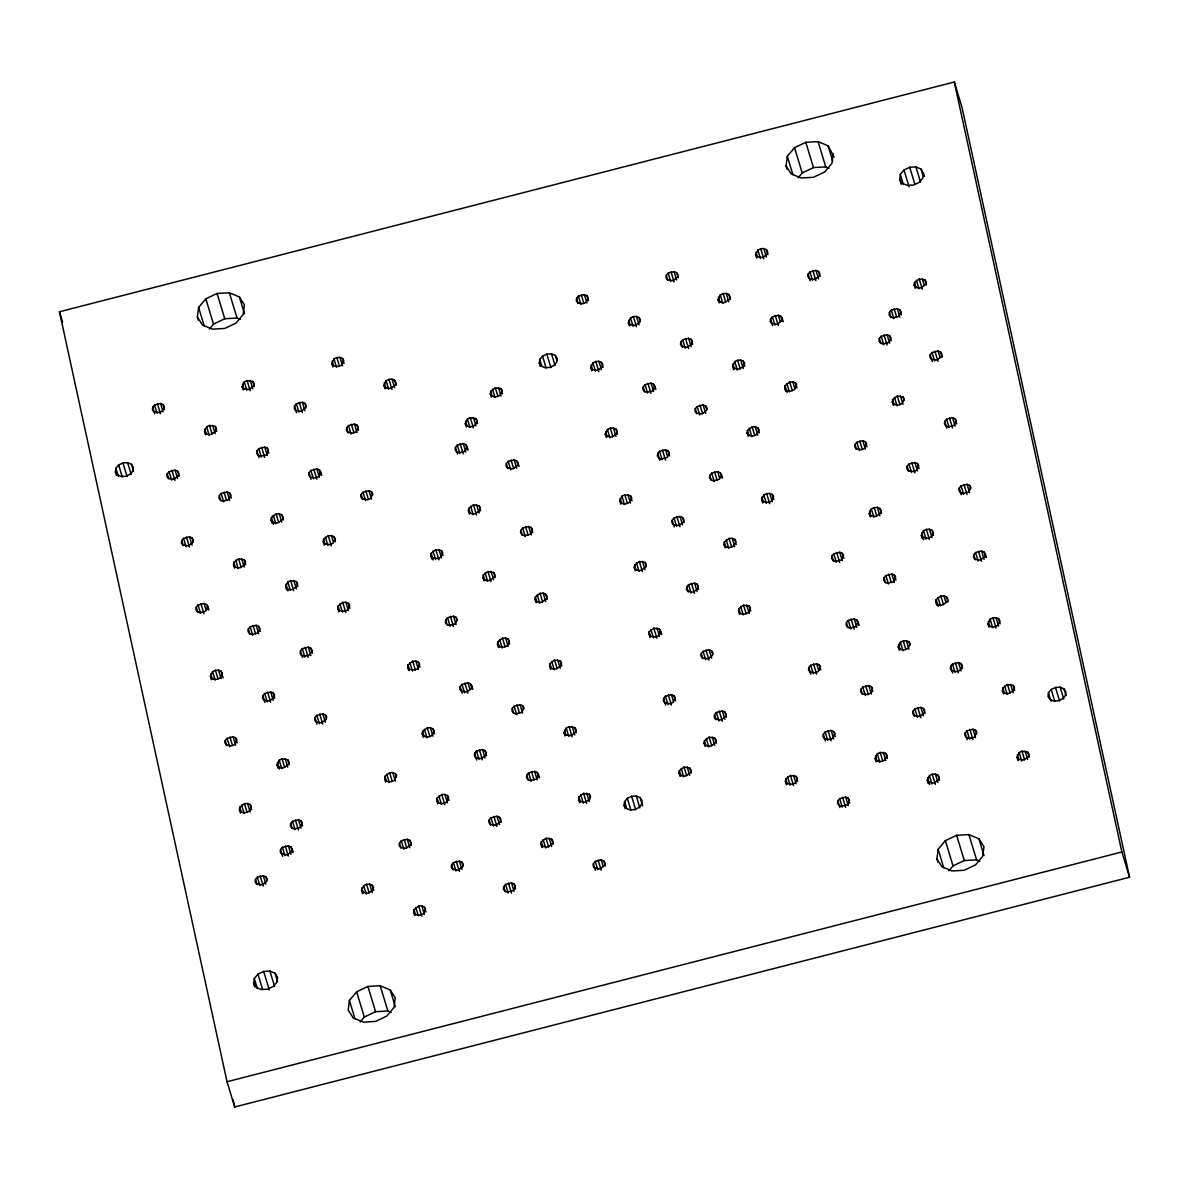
<?xml version="1.0" encoding="UTF-8"?>
<svg xmlns="http://www.w3.org/2000/svg" width="1189" height="1189" viewBox="0 0 1189 1189"><rect width="100%" height="100%" fill="white"/><g stroke="black" fill="none" stroke-linecap="round" stroke-linejoin="round"><path stroke-width="1.5" d="M115.407 471.914L115.898 468.273L118.647 464.988L122.928 462.937L127.609 462.684L131.429 464.275L133.361 467.307L132.886 470.948L130.136 474.233L125.841 476.269L121.159 476.536L117.339 474.931L115.407 471.914L116.433 475.273M152.697 407.188L152.385 409.611L153.663 411.632L159.326 412.524L162.194 411.156L164.35 406.549L163.056 404.528L160.515 403.457L154.54 405.003L152.697 407.188L154.748 413.921M167.218 473.876L166.891 476.299L168.184 478.32L173.847 479.212L178.543 475.659L178.855 473.237L177.577 471.216L175.036 470.145L169.046 471.691L167.218 473.876L168.749 478.929M197.344 317.002L198.593 307.446L205.816 298.825L217.082 293.46L229.373 292.791L239.39 296.982L244.444 304.919L243.195 314.476L235.972 323.096L224.706 328.461L212.415 329.145L202.412 324.954L197.344 317.002L198.37 320.376M181.724 540.534L181.397 542.957L182.69 544.978L188.352 545.87L193.049 542.318L193.361 539.88L192.083 537.874L189.541 536.804L183.552 538.335L181.724 540.534L183.255 545.588M204.493 431.429L206.648 426.821L209.517 425.454L215.179 426.346L216.457 428.367L216.145 430.79L211.449 434.342L208.328 434.505L205.786 433.45L204.493 431.429L205.519 434.802M196.23 607.207L195.917 609.63L197.196 611.651L199.737 612.707L205.727 611.176L207.867 606.553L206.589 604.547L204.047 603.477L198.058 605.008L196.23 607.207L197.76 612.261M219.326 495.679L218.999 498.102L220.292 500.123L222.833 501.178L228.823 499.648L230.963 495.025L229.685 493.019L227.144 491.949L221.154 493.48L219.326 495.679L220.857 500.732M242.095 386.574L244.25 381.966L247.119 380.599L252.781 381.491L254.06 383.512L253.747 385.935L249.051 389.487L243.388 388.595L242.095 386.574L243.121 389.947M210.423 676.318L212.578 671.696L215.447 670.343L218.553 670.165L221.109 671.235L222.388 673.242L220.233 677.864L217.379 679.231L214.258 679.395L211.716 678.339L210.423 676.318L211.449 679.692M233.52 564.775L233.832 562.352L238.528 558.8L244.191 559.692L245.484 561.698L245.157 564.136L240.46 567.688L237.339 567.852L234.798 566.796L233.52 564.775L234.545 568.149M256.928 450.839L256.616 453.262L257.894 455.283L260.45 456.353L266.425 454.807L268.58 450.2L267.287 448.179L264.746 447.109L258.771 448.654L256.928 450.839L258.979 457.572M225.256 740.539L224.929 742.976L226.222 744.983L231.885 745.889L234.738 744.522L236.893 739.9L235.615 737.879L233.059 736.823L227.084 738.354L225.256 740.539L226.787 745.592M248.338 629.026L248.025 631.448L249.318 633.469L251.86 634.525L257.835 632.994L259.99 628.372L258.712 626.365L256.155 625.295L250.18 626.826L248.338 629.026L249.883 634.079M271.122 519.92L271.434 517.497L276.13 513.945L279.252 513.767L281.793 514.837L283.086 516.843L282.774 519.281L278.077 522.833L274.956 522.997L272.4 521.941L271.122 519.92L272.147 523.294M239.435 809.65L239.762 807.212L244.458 803.66L247.58 803.496L250.121 804.552L251.399 806.573L249.259 811.195L246.391 812.548L243.269 812.726L240.728 811.656L239.435 809.65L240.46 813.008M294.53 405.969L294.218 408.392L295.496 410.413L301.159 411.305L305.855 407.753L306.182 405.33L304.889 403.309L302.348 402.239L296.373 403.784L294.53 405.969L296.581 412.702M262.858 695.684L262.531 698.121L263.824 700.143L269.487 701.034L274.183 697.482L274.496 695.045L273.217 693.038L270.676 691.968L264.686 693.499L262.858 695.684L264.894 702.431M285.628 586.593L287.783 581.971L290.651 580.618L296.314 581.51L297.592 583.517L297.28 585.954L292.583 589.506L289.462 589.67L286.921 588.614L285.628 586.593L286.653 589.967M255.486 879.459L255.159 881.881L256.452 883.903L262.115 884.794L266.812 881.242L267.124 878.805L265.846 876.798L263.304 875.728L257.314 877.259L255.486 879.459L257.017 884.512M309.051 472.642L308.724 475.065L310.017 477.086L315.68 477.978L318.533 476.611L320.688 471.988L319.41 469.982L316.868 468.912L310.879 470.443L309.051 472.642L311.087 479.375M277.052 764.809L279.207 760.187L282.061 758.835L287.723 759.726L289.016 761.733L288.689 764.17L283.993 767.722L280.886 767.886L278.33 766.831L277.052 764.809L278.077 768.183M331.82 363.537L333.975 358.929L336.829 357.562L339.95 357.384L342.506 358.454L343.784 360.475L341.629 365.082L338.776 366.45L333.113 365.558L331.82 363.537L332.846 366.911M253.658 983.377L254.297 978.517L257.968 974.148L263.69 971.413L269.918 971.071L275.016 973.197L277.587 977.239L276.948 982.084L273.277 986.469L267.555 989.189L261.312 989.545L256.23 987.405L253.658 983.377L254.684 986.751M300.46 650.859L300.148 653.281L301.426 655.302L303.968 656.358L309.957 654.827L312.113 650.205L310.819 648.198L308.278 647.128L302.303 648.659L300.46 650.859L302.511 657.591M280.545 849.555L280.232 851.978L281.525 853.999L287.188 854.891L291.885 851.339L292.197 848.901L290.919 846.895L288.362 845.825L282.387 847.356L280.545 849.555L282.596 856.288M323.245 541.738L323.557 539.316L328.253 535.763L331.374 535.585L333.916 536.655L335.194 538.662L333.054 543.284L330.185 544.651L324.523 543.759L323.245 541.738L324.255 545.112M290.666 823.487L290.354 825.909L291.632 827.93L294.173 829.001L300.163 827.455L302.318 822.847L301.025 820.826L298.484 819.756L292.509 821.302L290.666 823.487L292.197 828.54M346.653 427.802L346.341 430.225L347.619 432.246L353.282 433.138L356.15 431.77L358.305 427.163L357.012 425.142L354.471 424.072L348.496 425.617L346.653 427.802L348.184 432.855M314.966 717.502L314.654 719.939L315.932 721.961L321.595 722.853L326.291 719.3L326.618 716.863L325.325 714.857L322.784 713.786L316.809 715.317L314.966 717.502L317.017 724.25M337.75 608.411L338.062 605.989L342.759 602.437L345.88 602.258L348.422 603.328L349.715 605.335L347.56 609.957L344.691 611.324L339.028 610.433L337.75 608.411L338.776 611.785M361.159 494.461L360.847 496.883L362.125 498.904L367.787 499.796L370.656 498.429L372.811 493.807L371.518 491.8L368.976 490.73L363.002 492.261L361.159 494.461L362.69 499.514M383.943 385.355L386.083 380.748L388.952 379.38L392.073 379.202L394.614 380.272L395.907 382.293L395.58 384.716L390.884 388.268L387.763 388.446L385.221 387.376L383.943 385.355L384.954 388.729M361.545 890.279L363.7 885.671L366.569 884.304L369.675 884.126L372.231 885.196L373.509 887.217L373.197 889.64L368.501 893.192L362.838 892.3L361.545 890.279L362.571 893.652M349.417 1000.425L348.169 1009.981L353.222 1017.918L363.24 1022.109L375.516 1021.425L386.782 1016.06L394.005 1007.44L395.253 997.883L390.2 989.947L380.183 985.755L367.906 986.439L356.641 991.804L349.417 1000.425L355.035 1018.943M384.642 778.736L384.954 776.313L389.65 772.761L392.771 772.582L395.313 773.653L396.606 775.674L394.451 780.281L391.582 781.649L388.461 781.827L385.92 780.757L384.642 778.736L385.667 782.109M407.738 667.237L408.05 664.8L412.746 661.247L415.868 661.084L418.409 662.139L419.702 664.161L417.547 668.783L414.693 670.135L409.016 669.244L407.738 667.237L408.763 670.596M430.834 555.694L431.146 553.257L435.843 549.704L441.505 550.596L442.798 552.617L440.643 557.24L437.775 558.592L432.112 557.7L430.834 555.694L431.845 559.053M399.474 842.986L399.147 845.409L400.44 847.43L406.103 848.322L410.799 844.77L411.112 842.347L409.833 840.326L407.277 839.256L401.302 840.801L399.474 842.986L401.005 848.039M455.446 447.302L455.134 449.724L456.413 451.746L458.969 452.801L464.944 451.27L467.099 446.648L465.806 444.641L463.264 443.571L457.289 445.102L455.446 447.302L457.497 454.035M422.244 733.881L422.556 731.458L427.252 727.906L430.373 727.727L432.915 728.798L434.208 730.819L432.053 735.426L429.199 736.794L426.078 736.972L423.522 735.902L422.244 733.881L423.269 737.254M465.256 423.656L467.411 419.048L470.264 417.681L475.927 418.573L477.22 420.594L475.065 425.201L472.196 426.569L469.075 426.747L466.534 425.677L465.256 423.656L466.281 427.029M445.652 619.93L445.34 622.367L446.618 624.374L449.174 625.444L455.149 623.913L457.304 619.291L456.011 617.269L453.47 616.214L447.495 617.745L445.652 619.93L447.198 624.983M413.653 912.082L413.98 909.659L418.677 906.107L421.798 905.929L424.339 906.999L425.617 909.02L423.462 913.628L420.609 914.995L417.488 915.158L414.946 914.103L413.653 912.082L414.679 915.456M468.436 510.839L468.748 508.402L473.445 504.849L479.108 505.741L480.401 507.762L480.074 510.185L475.377 513.737L472.256 513.916L469.714 512.845L468.436 510.839L469.462 514.198M436.749 800.554L437.076 798.131L441.773 794.579L444.894 794.401L447.436 795.471L448.714 797.492L446.559 802.099L443.705 803.467L440.584 803.645L438.042 802.575L436.749 800.554L437.775 803.927M490.329 393.767L490.641 391.33L495.337 387.777L501 388.669L502.278 390.691L500.138 395.313L497.27 396.665L494.148 396.844L491.607 395.774L490.329 393.767L491.339 397.126M460.173 686.603L459.846 689.026L461.139 691.047L466.801 691.939L471.498 688.386L471.81 685.964L470.532 683.943L467.99 682.872L462.001 684.418L460.173 686.603L462.209 693.336M482.942 577.512L483.269 575.075L487.951 571.523L493.628 572.414L494.906 574.436L494.594 576.858L489.898 580.41L486.777 580.589L484.235 579.519L482.942 577.512L483.968 580.871M451.582 864.819L451.27 867.242L452.548 869.263L458.211 870.155L462.907 866.603L463.234 864.18L461.941 862.159L459.4 861.089L453.425 862.634L451.582 864.819L453.128 869.872M506.351 463.547L506.038 465.984L507.317 467.99L512.994 468.882L517.691 465.33L518.003 462.907L516.71 460.886L514.168 459.831L508.193 461.362L506.351 463.547L507.896 468.6M474.679 753.276L474.366 755.699L475.645 757.72L481.307 758.612L486.004 755.06L486.316 752.637L485.038 750.616L482.496 749.546L476.507 751.091L474.679 753.276L476.73 760.009M497.463 644.2L497.775 641.763L502.471 638.211L505.593 638.047L508.134 639.102L509.427 641.124L507.272 645.746L504.404 647.098L501.282 647.277L498.741 646.207L497.463 644.2L498.488 647.559M539.286 363.076L539.761 359.435L542.526 356.15L546.806 354.114L551.488 353.846L555.308 355.452L557.24 358.469L556.764 362.11L554 365.395L549.719 367.446L545.038 367.698L541.218 366.108L539.286 363.076L540.311 366.45M520.871 530.22L520.544 532.657L521.837 534.664L524.379 535.734L530.353 534.203L532.509 529.581L531.23 527.559L528.689 526.504L522.699 528.035L520.871 530.22L522.402 535.273M489.184 819.949L488.872 822.372L490.15 824.393L495.813 825.285L500.51 821.733L500.837 819.31L499.543 817.289L497.002 816.219L491.027 817.764L489.184 819.949L490.73 825.003M512.281 708.421L511.969 710.844L513.247 712.865L515.788 713.935L521.778 712.389L523.933 707.782L522.64 705.761L520.098 704.691L514.124 706.236L512.281 708.421L513.811 713.474M535.065 599.33L535.377 596.893L540.074 593.341L543.195 593.177L545.736 594.232L547.029 596.254L546.702 598.676L542.006 602.229L538.885 602.407L536.343 601.337L535.065 599.33L536.09 602.689M576.576 298.35L576.264 300.787L577.542 302.794L583.204 303.685L586.073 302.333L588.213 297.711L586.935 295.689L584.394 294.634L578.404 296.165L576.576 298.35L578.107 303.403M503.705 886.622L503.378 889.045L504.671 891.066L507.213 892.136L513.187 890.591L515.342 885.983L514.064 883.962L511.508 882.892L505.533 884.438L503.705 886.622L505.236 891.676M526.786 775.094L526.474 777.517L527.767 779.538L530.309 780.608L536.284 779.063L538.439 774.455L537.146 772.434L534.604 771.364L528.629 772.909L526.786 775.094L528.332 780.147M549.571 665.989L549.883 663.566L554.579 660.014L560.242 660.906L561.535 662.927L561.208 665.35L556.511 668.902L553.405 669.08L550.849 668.01L549.571 665.989L550.596 669.362M590.77 367.475L592.925 362.853L595.793 361.486L598.899 361.322L601.456 362.377L602.734 364.399L602.422 366.821L597.725 370.373L592.063 369.482L590.77 367.475L591.795 370.834M540.995 844.205L541.307 841.782L546.004 838.23L551.666 839.122L552.959 841.143L552.632 843.566L547.936 847.118L542.273 846.226L540.995 844.205L542.006 847.579M564.076 732.662L566.232 728.054L569.1 726.687L574.763 727.579L576.041 729.6L575.729 732.023L571.032 735.575L565.37 734.683L564.076 732.662L565.102 736.036M605.275 434.119L607.43 429.511L610.299 428.144L613.405 427.966L615.961 429.036L617.24 431.057L616.928 433.48L612.231 437.032L606.568 436.14L605.275 434.119L606.301 437.493M628.372 322.605L630.527 317.983L633.38 316.616L636.501 316.452L639.058 317.508L640.336 319.529L640.024 321.951L635.327 325.504L629.665 324.612L628.372 322.605L629.397 325.964M578.597 799.335L578.909 796.912L583.606 793.36L589.268 794.252L590.547 796.273L590.234 798.696L585.538 802.248L579.875 801.356L578.597 799.335L579.608 802.709M619.781 500.792L621.936 496.185L624.805 494.817L630.467 495.709L631.745 497.73L629.605 502.338L626.737 503.705L623.616 503.883L621.074 502.813L619.781 500.792L620.807 504.166M643.204 386.841L642.877 389.264L644.17 391.285L646.712 392.355L652.687 390.809L654.842 386.202L653.564 384.181L651.022 383.111L645.033 384.656L643.204 386.841L644.735 391.894M666.301 275.313L665.974 277.75L667.267 279.757L672.929 280.649L677.626 277.096L677.938 274.674L676.66 272.653L674.118 271.597L668.129 273.128L666.301 275.313L667.832 280.366M593.415 863.586L593.103 866.008L594.381 868.029L600.044 868.921L604.74 865.369L605.067 862.946L603.774 860.925L601.233 859.855L595.258 861.401L593.415 863.586L595.466 870.318M634.302 567.48L634.614 565.057L639.31 561.505L644.973 562.397L646.266 564.418L645.954 566.841L641.257 570.393L638.136 570.571L635.595 569.501L634.302 567.48L635.327 570.854M657.71 453.514L657.398 455.937L658.676 457.958L661.218 459.028L667.207 457.483L669.362 452.875L668.069 450.854L665.528 449.784L659.553 451.33L657.71 453.514L659.761 460.247M680.807 342.001L680.494 344.438L681.773 346.445L687.435 347.337L692.132 343.784L692.459 341.362L691.166 339.341L688.624 338.285L682.649 339.816L680.807 342.001L682.352 347.054M624.091 805.265L624.567 801.624L627.316 798.339L631.612 796.288L636.293 796.036L640.113 797.641L642.03 800.658L641.555 804.299L638.805 807.584L634.51 809.635L629.828 809.887L626.023 808.297L624.091 805.265L625.117 808.639M649.833 637.512L649.12 631.716L653.816 628.164L659.494 629.055L661.797 634.436M672.216 520.188L671.904 522.61L673.182 524.631L678.86 525.523L683.556 521.971L683.868 519.548L682.575 517.527L680.034 516.457L674.059 518.003L672.216 520.188L674.267 526.92M660.772 631.077L658.617 635.684L655.763 637.051L650.101 636.16L648.808 634.138M695.312 408.659L695 411.082L696.278 413.103L701.941 413.995L706.638 410.443L706.965 408.02L705.672 405.999L703.13 404.929L697.155 406.475L695.312 408.659L696.858 413.713M663.64 698.389L663.313 700.811L664.606 702.833L670.269 703.725L673.123 702.357L675.278 697.735L674 695.728L671.458 694.658L665.468 696.189L663.64 698.389L665.677 705.122M718.097 299.569L720.252 294.946L723.105 293.579L726.226 293.415L728.768 294.471L730.061 296.492L729.734 298.915L725.037 302.467L721.916 302.645L719.375 301.575L718.097 299.569L719.122 302.927M686.737 586.861L686.41 589.283L687.703 591.305L693.365 592.196L698.062 588.644L698.374 586.222L697.096 584.2L694.554 583.13L688.565 584.676L686.737 586.861L688.268 591.914M709.833 475.332L709.506 477.755L710.799 479.776L713.341 480.846L719.315 479.301L721.47 474.693L720.192 472.672L717.651 471.602L711.661 473.148L709.833 475.332L711.364 480.386M679.038 773.043L679.365 770.621L684.061 767.068L689.724 767.96L691.002 769.982L690.69 772.404L685.994 775.956L682.872 776.135L680.331 775.065L679.038 773.043L680.063 776.417M732.602 366.227L734.757 361.619L737.611 360.252L740.732 360.089L743.288 361.144L744.567 363.165L744.255 365.588L739.558 369.14L733.895 368.248L732.602 366.227L733.628 369.601M701.242 653.549L700.93 655.971L702.209 657.993L707.871 658.884L712.568 655.332L712.895 652.91L711.602 650.888L709.06 649.818L703.085 651.364L701.242 653.549L702.788 658.602M755.699 254.714L757.854 250.091L760.707 248.724L763.828 248.56L766.37 249.616L767.663 251.637L767.351 254.06L762.654 257.612L756.977 256.72L755.699 254.714L756.724 258.072M724.027 544.443L724.339 542.021L729.035 538.468L732.156 538.29L734.698 539.36L735.991 541.381L733.836 545.989L730.967 547.356L727.846 547.534L725.305 546.464L724.027 544.443L725.052 547.817M704.111 743.14L704.423 740.717L709.12 737.165L714.782 738.057L716.075 740.078L715.763 742.501L711.067 746.053L707.945 746.231L705.389 745.161L704.111 743.14L705.136 746.514M747.108 432.9L747.435 430.477L752.132 426.925L755.253 426.747L757.794 427.817L759.072 429.838L756.917 434.446L754.064 435.813L750.943 435.991L748.401 434.921L747.108 432.9L748.134 436.274M787.088 169.224L786.063 165.851L787.311 156.294L794.534 147.674L805.8 142.308L818.091 141.625L828.109 145.816L834.188 157.126M714.544 714.648L714.232 717.086L715.51 719.107L721.173 719.999L725.87 716.447L726.197 714.009L724.904 711.988L722.362 710.933L716.387 712.464L714.544 714.648L716.075 719.702M770.531 318.964L770.219 321.402L771.498 323.408L777.16 324.3L781.857 320.748L782.169 318.325L780.891 316.304L778.349 315.248L772.36 316.779L770.531 318.964L772.582 325.712M738.532 611.101L738.845 608.679L743.541 605.127L749.204 606.018L750.497 608.04L748.342 612.647L745.473 614.014L742.352 614.193L739.811 613.123L738.532 611.101L739.558 614.475M761.629 499.573L763.784 494.966L766.637 493.598L769.759 493.42L772.3 494.49L773.593 496.512L771.438 501.119L768.57 502.486L762.907 501.595L761.629 499.573L762.654 502.947M784.725 388.045L785.037 385.622L789.734 382.07L792.855 381.892L795.396 382.962L796.689 384.983L794.534 389.591L791.666 390.958L788.545 391.136L786.003 390.066L784.725 388.045L785.736 391.419M808.134 274.094L807.821 276.532L809.1 278.538L814.762 279.43L819.459 275.878L819.771 273.455L818.493 271.434L815.951 270.379L809.962 271.909L808.134 274.094L810.185 280.827M833.162 153.753L831.914 163.324L824.69 171.944L813.425 177.31L801.133 177.978L791.131 173.787L786.063 165.851M785.424 781.455L785.736 779.018L790.432 775.466L796.11 776.358L797.388 778.379L795.233 783.001L792.379 784.354L786.717 783.462L785.424 781.455L786.449 784.814M808.832 667.475L808.52 669.912L809.798 671.919L815.461 672.811L818.329 671.458L820.484 666.836L819.191 664.814L816.65 663.759L810.675 665.29L808.832 667.475L810.883 674.222M831.928 555.976L831.616 558.399L832.894 560.42L835.436 561.476L841.426 559.945L843.581 555.322L842.288 553.316L839.746 552.246L833.771 553.777L831.928 555.976L833.474 561.03M855.025 444.433L854.713 446.856L855.991 448.877L861.653 449.769L864.522 448.402L866.662 443.779L865.384 441.773L862.842 440.703L856.853 442.234L855.025 444.433L856.556 449.487M823.338 734.148L823.026 736.586L824.304 738.592L829.981 739.484L832.835 738.131L834.99 733.509L833.697 731.488L831.156 730.432L825.181 731.963L823.338 734.148L825.389 740.881M901.203 184.28L899.672 179.242L900.311 174.382L903.982 169.997L909.704 167.277L915.946 166.936L921.029 169.061L924.626 176.462M879.325 338.464L879.013 340.886L880.291 342.908L882.847 343.978L888.822 342.432L890.977 337.825L889.684 335.803L887.143 334.733L881.168 336.279L879.325 338.464L880.871 343.517M846.434 622.62L846.122 625.057L847.4 627.064L849.957 628.134L855.931 626.603L858.086 621.981L856.793 619.959L854.252 618.904L848.277 620.435L846.434 622.62L847.98 627.673M889.446 312.395L889.134 314.832L890.412 316.854L892.954 317.909L898.943 316.378L901.099 311.756L899.805 309.749L897.264 308.679L891.274 310.21L889.446 312.395L890.977 317.448M869.218 513.529L871.374 508.907L874.227 507.54L877.348 507.376L879.89 508.446L881.183 510.453L880.856 512.89L876.159 516.442L870.497 515.55L869.218 513.529L870.244 516.888M837.859 800.821L837.532 803.259L838.825 805.265L841.366 806.335L847.341 804.804L849.496 800.182L848.218 798.161L845.676 797.106L839.687 798.636L837.859 800.821L839.895 807.554M892.315 402.001L892.627 399.578L897.323 396.026L902.986 396.918L904.279 398.924L902.124 403.547L899.256 404.914L896.134 405.077L893.593 404.022L892.315 402.001L893.34 405.375M923.6 173.089L922.961 177.949L919.29 182.333L913.568 185.053L907.326 185.395L902.243 183.269L899.672 179.242M860.955 689.293L860.628 691.73L861.921 693.737L867.584 694.629L870.437 693.276L872.592 688.654L871.314 686.633L868.773 685.577L862.783 687.108L860.955 689.293L862.486 694.346M914.192 284.929L914.519 282.506L919.216 278.954L924.879 279.846L926.157 281.852L925.845 284.29L921.148 287.842L918.027 288.006L915.485 286.95L914.192 284.929L915.218 288.303M884.051 577.765L883.724 580.202L885.017 582.209L887.559 583.279L893.534 581.748L895.689 577.126L894.41 575.104L891.854 574.049L885.879 575.58L884.051 577.765L885.582 582.818M907.133 466.251L906.821 468.674L908.114 470.695L913.776 471.587L916.63 470.22L918.785 465.598L917.492 463.591L914.95 462.521L908.976 464.052L907.133 466.251L908.678 471.29M875.149 758.419L877.304 753.796L880.157 752.429L885.82 753.321L887.113 755.342L884.958 759.964L882.089 761.317L878.968 761.495L876.427 760.425L875.149 758.419L876.174 761.777M930.229 354.723L929.917 357.146L931.195 359.167L936.858 360.059L941.554 356.507L941.881 354.069L940.588 352.063L938.047 350.993L932.072 352.524L930.229 354.723L932.28 361.456M898.23 646.875L900.385 642.253L903.254 640.886L906.375 640.722L908.916 641.778L910.194 643.799L908.039 648.421L905.186 649.774L902.065 649.952L899.523 648.882L898.23 646.875L899.256 650.234M921.341 535.362L923.481 530.74L926.35 529.387L929.471 529.209L932.013 530.279L933.291 532.286L931.15 536.908L928.282 538.275L922.619 537.383L921.341 535.362L922.352 538.736M944.75 421.396L944.423 423.819L945.716 425.84L948.257 426.896L954.232 425.365L956.387 420.743L955.109 418.736L952.567 417.666L946.578 419.197L944.75 421.396L946.786 428.129M913.063 711.111L912.751 713.549L914.029 715.555L919.692 716.447L924.388 712.895L924.715 710.472L923.422 708.451L920.881 707.396L914.906 708.926L913.063 711.111L914.594 716.164M935.847 602.02L936.159 599.583L940.856 596.031L943.977 595.867L946.518 596.923L947.811 598.944L947.484 601.366L942.788 604.933L939.667 605.097L937.125 604.027L935.847 602.02L936.873 605.379M959.255 488.07L958.943 490.492L960.222 492.514L962.763 493.569L968.753 492.038L970.893 487.416L969.615 485.409L967.073 484.339L961.084 485.87L959.255 488.07L961.307 494.802M927.257 780.222L929.412 775.6L932.265 774.232L935.386 774.069L937.928 775.124L939.221 777.145L938.909 779.568L934.212 783.12L928.55 782.228L927.257 780.222L928.282 783.581M950.665 666.256L950.353 668.694L951.631 670.7L957.294 671.592L960.162 670.239L962.317 665.617L961.024 663.596L958.483 662.541L952.508 664.071L950.665 666.256L952.716 673.004M973.761 554.728L973.449 557.165L974.727 559.187L980.39 560.078L985.087 556.526L985.413 554.089L984.12 552.068L981.579 551.012L975.604 552.543L973.761 554.728L975.307 559.781M936.887 858.815L938.136 849.258L945.359 840.638L956.625 835.273L968.901 834.604L978.919 838.795L983.972 846.731L982.723 856.288L975.5 864.908L964.234 870.274L951.958 870.957L941.941 866.766L936.887 858.815L937.898 862.188M965.186 732.944L964.874 735.382L966.152 737.388L971.814 738.295L974.683 736.927L976.823 732.305L975.545 730.284L973.003 729.229L967.014 730.759L965.186 732.944L967.237 739.692M987.955 623.839L990.11 619.216L992.978 617.849L996.085 617.686L998.641 618.741L999.919 620.762L997.764 625.384L994.911 626.737L991.789 626.915L989.248 625.845L987.955 623.839L988.98 627.197M1002.461 690.512L1002.788 688.074L1007.484 684.522L1013.147 685.414L1014.425 687.435L1014.113 689.858L1009.416 693.41L1006.295 693.588L1003.754 692.518L1002.461 690.512L1003.486 693.871M1016.981 757.185L1019.136 752.563L1021.99 751.195L1027.653 752.087L1028.946 754.108L1028.619 756.531L1023.922 760.083L1018.26 759.191L1016.981 757.185L1018.007 760.544M1048.445 692.786L1047.97 696.427L1049.887 699.459L1053.707 701.049L1058.388 700.797L1062.684 698.746L1065.433 695.476L1065.909 691.82L1063.977 688.803L1060.172 687.197L1055.49 687.465L1051.195 689.501L1048.445 692.786L1051.002 701.213M209.368 329.011L213.5 324.092L224.766 318.726L237.042 318.043L240.386 319.44M798.087 177.86L802.218 172.94L813.484 167.575L825.761 166.891L829.105 168.288M360.178 1021.99L364.31 1017.056L375.575 1011.69L387.867 1011.022L391.196 1012.419M948.896 870.824L953.028 865.904L964.294 860.539L976.585 859.855L979.914 861.252M59.45 311.771L954.306 82.011L961.975 107.263L1129.55 877.229L234.694 1106.989L227.025 1081.737L59.45 311.771L62.527 321.862M227.025 1081.737L1121.881 851.978L1129.55 877.229M921.029 169.061L923.08 175.794M915.946 166.936L920.554 182.08M909.704 167.277L914.817 184.117M1063.977 688.803L1066.028 695.535M903.982 169.997L909.095 186.836M1060.172 687.197L1063.754 698.998M900.311 174.382L903.387 184.488M1055.49 687.465L1059.577 700.93M1051.195 689.501L1054.777 701.302M924.879 279.846L926.409 284.884M922.337 278.776L924.373 285.509M919.216 278.954L922.278 289.046M940.588 352.063L942.134 357.116M938.047 350.993L940.098 357.726M916.347 280.307L918.904 288.734M914.519 282.506L916.05 287.545M934.926 351.171L938.002 361.278M955.109 418.736L956.64 423.789M952.567 417.666L955.124 426.093M932.072 352.524L934.628 360.951M949.446 417.844L952.508 427.936M969.615 485.409L970.64 488.768M967.073 484.339L969.63 492.751M946.578 419.197L949.134 427.624M985.413 554.089L986.439 557.463M963.952 484.518L967.014 494.609M984.12 552.068L985.666 557.121M981.579 551.012L984.135 559.424M961.084 485.87L963.655 494.297M978.458 551.176L981.534 561.282M998.641 618.741L1000.172 623.794M996.085 617.686L998.656 626.098M975.604 552.543L978.161 560.97M899.805 309.749L901.336 314.788M992.978 617.849L996.04 627.955M1013.147 685.414L1014.678 690.467M897.264 308.679L899.82 317.091M1010.605 684.359L1013.162 692.771M990.11 619.216L992.666 627.643M894.143 308.843L896.699 317.27M988.282 621.401L989.813 626.454M1007.484 684.522L1010.041 692.949M1027.653 752.087L1029.184 757.14M891.274 310.21L893.846 318.637M1025.111 751.032L1027.668 759.444M1004.616 685.89L1007.172 694.317M1002.788 688.074L1004.319 693.128M1021.99 751.195L1024.546 759.622M1019.136 752.563L1021.693 760.99M1017.294 754.747L1018.824 759.801M889.684 335.803L891.23 340.857M887.143 334.733L889.699 343.16M828.109 145.816L832.701 160.976M884.021 334.912L887.098 345.018M902.986 396.918L904.012 400.277M900.445 395.848L903.001 404.275M881.168 336.279L883.724 344.691M897.323 396.026L899.88 404.438M917.492 463.591L919.038 468.644M818.091 141.625L825.761 166.891M914.95 462.521L917.507 470.933M894.47 397.379L897.026 405.806M892.627 399.578L894.158 404.632M911.829 462.699L914.906 472.791M932.013 530.279L933.543 535.332M929.471 529.209L932.027 537.636M908.976 464.052L911.532 472.479M926.35 529.387L929.426 539.494M946.518 596.923L948.049 601.976M943.977 595.867L946.028 602.6M805.8 142.308L813.484 167.575M923.481 530.74L926.053 539.167M921.653 532.94L923.704 539.672M940.856 596.031L943.412 604.458M961.024 663.596L962.57 668.649M958.483 662.541L961.039 670.953M938.002 597.398L940.558 605.825M936.159 599.583L938.21 606.331M955.361 662.704L958.438 672.811M975.545 730.284L976.57 733.658M973.003 729.229L975.56 737.641M952.508 664.071L955.064 672.498M794.534 147.674L802.218 172.94M969.882 729.392L972.944 739.499M967.014 730.759L969.585 739.186M787.311 156.294L792.944 174.813M818.493 271.434L820.024 276.487M815.951 270.379L818.508 278.791M865.384 441.773L866.915 446.826M812.83 270.542L815.892 280.649M862.842 440.703L865.399 449.13M809.962 271.909L812.533 280.336M859.721 440.881L862.278 449.293M879.89 508.446L881.435 513.485M978.919 838.795L984.031 855.634M877.348 507.376L879.905 515.788M856.853 442.234L859.424 450.661M874.227 507.54L876.783 515.967M894.41 575.104L895.941 580.158M891.854 574.049L894.425 582.461M871.374 508.907L873.93 517.334M968.901 834.604L976.585 859.855M869.531 511.092L871.061 516.145M888.748 574.213L891.304 582.64M908.916 641.778L909.942 645.151M906.375 640.722L908.931 649.135M885.879 575.58L888.436 584.007M903.254 640.886L905.81 649.313M923.422 708.451L924.953 713.504M920.881 707.396L923.437 715.808M900.385 642.253L902.941 650.68M898.557 644.438L900.088 649.491M917.759 707.559L920.836 717.666M956.625 835.273L964.294 860.539M937.928 775.124L939.473 780.177M935.386 774.069L937.943 782.481M914.906 708.926L917.462 717.353M932.265 774.232L935.342 784.339M929.412 775.6L931.968 784.012M927.569 777.784L929.62 784.517M766.37 249.616L767.916 254.669M945.359 840.638L953.028 865.904M763.828 248.56L766.385 256.973M782.169 318.325L783.194 321.699M760.707 248.724L763.784 258.83M780.891 316.304L782.421 321.357M778.349 315.248L780.4 321.981M757.854 250.091L760.41 258.518M938.136 849.258L943.754 867.792M756.011 252.276L757.556 257.329M775.228 315.412L778.29 325.518M795.396 382.962L796.927 388.015M792.855 381.892L794.906 388.64M772.36 316.779L774.931 325.206M842.288 553.316L843.833 558.369M789.734 382.07L792.29 390.497M839.746 552.246L842.302 560.673M786.865 383.438L789.437 391.85M858.086 621.981L859.112 625.355M836.625 552.424L839.702 562.516M856.793 619.959L858.339 625.013M785.037 385.622L787.088 392.355M854.252 618.904L856.808 627.316M833.771 553.777L836.328 562.204M851.131 619.068L854.207 629.174M871.314 686.633L872.845 691.686M868.773 685.577L871.329 693.99M848.277 620.435L850.834 628.862M865.651 685.741L868.208 694.168M885.82 753.321L887.366 758.374M883.278 752.265L885.835 760.678M862.783 687.108L865.339 695.535M880.157 752.429L882.714 760.856M877.304 753.796L879.86 762.223M875.461 755.981L876.992 761.034M728.768 294.471L730.314 299.524M726.226 293.415L728.783 301.828M723.105 293.579L725.662 302.006M743.288 361.144L744.819 366.197M740.732 360.089L743.303 368.501M720.252 294.946L722.808 303.358M737.611 360.252L740.182 368.679M718.409 297.131L719.939 302.184M757.794 427.817L759.325 432.87M755.253 426.747L757.809 435.174M734.757 361.619L737.314 370.032M732.914 363.804L734.46 368.858M752.132 426.925L754.688 435.352M772.3 494.49L773.831 499.543M769.759 493.42L772.315 501.847M749.263 428.293L751.82 436.705M819.191 664.814L820.722 669.868M747.435 430.477L748.966 435.531M766.637 493.598L769.714 503.705M816.65 663.759L818.701 670.492M763.784 494.966L766.34 503.378M813.529 663.923L816.605 674.029M833.697 731.488L835.243 736.541M761.941 497.151L763.472 502.204M831.156 730.432L833.712 738.845M810.675 665.29L813.231 673.717M828.034 730.596L831.111 740.702M848.218 798.161L849.749 803.214M845.676 797.106L848.233 805.518M825.181 731.963L827.737 740.39M842.555 797.269L845.617 807.376M839.687 798.636L842.243 807.049M676.66 272.653L678.191 277.706M674.118 271.597L676.675 280.01M670.997 271.761L674.059 281.867M691.166 339.341L692.711 344.394M688.624 338.285L691.181 346.698M668.129 273.128L670.685 281.54M685.503 338.449L688.58 348.555M705.672 405.999L706.697 409.373M703.13 404.929L705.686 413.356M682.649 339.816L685.206 348.243M721.47 474.693L722.496 478.052M700.009 405.107L702.565 413.534M720.192 472.672L721.723 477.725M717.651 471.602L719.687 478.35M697.155 406.475L699.712 414.887M714.53 471.78L717.086 480.207M734.698 539.36L736.229 544.413M732.156 538.29L734.713 546.717M711.661 473.148L714.217 481.56M729.035 538.468L731.592 546.895M749.204 606.018L750.749 611.072M746.662 604.948L749.219 613.375M726.182 539.836L728.738 548.248M796.11 776.358L797.641 781.411M724.339 542.021L725.87 547.074M743.541 605.127L746.098 613.539M793.553 775.302L796.125 783.714M740.688 606.494L743.244 614.906M790.432 775.466L793.509 785.572M738.845 608.679L740.375 613.732M787.579 776.833L790.135 785.26M785.736 779.018L787.281 784.071M639.058 317.508L640.068 320.881M636.501 316.452L639.073 324.865M654.842 386.202L655.867 389.561M633.38 316.616L636.457 326.722M653.564 384.181L655.094 389.234M651.022 383.111L653.578 391.538M630.527 317.983L633.083 326.395M628.684 320.168L630.229 325.221M647.901 383.289L650.963 393.396M668.069 450.854L669.6 455.907M665.528 449.784L667.579 456.531M645.033 384.656L647.589 393.069M662.407 449.962L665.483 460.069M682.575 517.527L684.121 522.58M680.034 516.457L682.59 524.884M659.553 451.33L662.11 459.742M676.913 516.635L679.989 526.742M697.096 584.2L698.627 589.254M694.554 583.13L697.111 591.557M674.059 518.003L676.615 526.415M691.433 583.309L694.495 593.415M711.602 650.888L712.627 654.262M709.06 649.818L711.617 658.245M688.565 584.676L691.121 593.088M724.904 711.988L726.434 717.041M705.939 649.997L709.016 660.103M722.362 710.933L724.918 719.345M703.085 651.364L705.642 659.776M719.241 711.096L722.317 721.203M716.387 712.464L718.944 720.891M586.935 295.689L588.466 300.743M584.394 294.634L586.95 303.046M581.272 294.798L583.829 303.225M601.456 362.377L602.986 367.431M714.782 738.057L716.328 743.11M598.899 361.322L601.471 369.734M578.404 296.165L580.975 304.577M712.241 736.987L714.797 745.414M595.793 361.486L598.855 371.592M615.961 429.036L617.492 434.089M709.12 737.165L711.676 745.592M613.405 427.966L615.976 436.393M592.925 362.853L595.481 371.28M706.266 738.532L708.822 746.945M591.096 365.038L592.627 370.091M610.299 428.144L612.855 436.571M630.467 495.709L631.998 500.762M704.423 740.717L705.969 745.771M627.926 494.639L630.482 503.066M607.43 429.511L609.987 437.924M605.602 431.696L607.133 436.749M624.805 494.817L627.361 503.229M644.973 562.397L645.999 565.771M642.432 561.327L644.988 569.754M621.936 496.185L624.493 504.597M620.108 498.369L621.639 503.423M639.31 561.505L642.387 571.612M659.494 629.055L661.025 634.109M656.937 627.985L659.509 636.412M636.457 562.873L639.013 571.285M653.816 628.164L656.893 638.27M634.614 565.057L636.16 570.111M674 695.728L675.53 700.782M671.458 694.658L673.494 701.391M650.963 629.531L653.519 637.943M649.12 631.716L650.665 636.769M668.337 694.837L671.399 704.943M689.724 767.96L691.255 773.013M687.183 766.89L689.739 775.317M665.468 696.189L668.025 704.616M684.061 767.068L686.618 775.496M681.193 768.436L683.749 776.848M555.308 355.452L556.838 360.505M679.365 770.621L680.896 775.674M551.488 353.846L555.07 365.632M546.806 354.114L550.908 367.579M542.526 356.15L546.108 367.936M539.761 359.435L541.812 366.167M640.113 797.641L642.669 806.053M636.293 796.036L639.875 807.821M631.612 796.288L635.699 809.768M627.316 798.339L630.898 810.125M501 388.669L502.531 393.722M624.567 801.624L626.618 808.357M498.459 387.614L501.015 396.026M495.337 387.777L497.894 396.205M518.003 462.907L519.028 466.281M516.71 460.886L518.255 465.939M514.168 459.831L516.725 468.243M492.469 389.145L495.025 397.557M490.641 391.33L492.172 396.383M511.047 459.994L513.618 468.421M531.23 527.559L532.761 532.613M528.689 526.504L531.245 534.916M508.193 461.362L510.75 469.789M525.568 526.668L528.124 535.095M545.736 594.232L547.267 599.286M543.195 593.177L545.751 601.589M522.699 528.035L525.256 536.462M540.074 593.341L542.63 601.768M560.242 660.906L561.788 665.959M557.7 659.836L560.257 668.263M537.22 594.708L539.776 603.12M535.377 596.893L536.908 601.946M554.579 660.014L557.136 668.441M574.763 727.579L576.293 732.632M572.221 726.509L574.777 734.936M551.726 661.381L554.282 669.793M475.927 418.573L477.458 423.626M569.1 726.687L572.162 736.794M549.883 663.566L551.428 668.619M589.268 794.252L590.294 797.626M473.385 417.517L475.942 425.93M586.727 793.182L589.283 801.609M566.232 728.054L568.788 736.467M470.264 417.681L473.341 427.787M564.403 730.239L565.934 735.292M583.606 793.36L586.667 803.467M603.774 860.925L605.32 865.978M467.411 419.048L469.967 427.46M601.233 859.855L603.284 866.603M580.737 794.728L583.309 803.14M465.568 421.233L467.099 426.286M578.909 796.912L580.44 801.966M598.112 860.033L601.188 870.14M595.258 861.401L597.814 869.813M467.099 446.648L468.124 450.022M465.806 444.641L467.351 449.695M463.264 443.571L465.82 451.998M460.143 443.75L463.22 453.856M479.108 505.741L480.653 510.794M476.566 504.686L479.122 513.098M457.289 445.102L459.846 453.529M473.445 504.849L476.521 514.956M493.628 572.414L495.159 577.468M491.072 571.359L493.643 579.771M470.591 506.217L473.148 514.644M468.748 508.402L470.279 513.455M487.951 571.523L491.027 581.629M508.134 639.102L509.665 644.156M505.593 638.047L508.149 646.459M485.097 572.89L487.653 581.302M483.269 575.075L484.8 580.128M502.471 638.211L505.028 646.638M522.64 705.761L523.665 709.134M520.098 704.691L522.655 713.118M499.618 639.578L502.174 648.005M538.439 774.455L539.464 777.814M497.775 641.763L499.306 646.816M516.977 704.869L519.534 713.296M537.146 772.434L538.691 777.487M534.604 771.364L537.16 779.791M514.124 706.236L516.68 714.648M531.483 771.542L534.054 779.969M551.666 839.122L553.197 844.175M549.125 838.052L551.681 846.479M528.629 772.909L531.186 781.322M546.004 838.23L548.56 846.657M543.135 839.597L545.706 848.01M541.307 841.782L542.838 846.836M394.614 380.272L396.145 385.325M392.073 379.202L394.629 387.629M441.505 550.596L443.036 555.649M388.952 379.38L392.028 389.487M438.964 549.541L441.52 557.953M386.083 380.748L388.654 389.16M435.843 549.704L438.919 559.811M456.011 617.269L457.037 620.643M384.255 382.932L385.786 387.986M453.47 616.214L456.026 624.626M432.974 551.072L435.546 559.484M471.81 685.964L472.836 689.323M431.146 553.257L433.197 559.989M450.349 616.378L453.425 626.484M470.532 683.943L472.063 688.996M467.99 682.872L470.027 689.62M447.495 617.745L450.051 626.157M464.869 683.051L467.931 693.157M485.038 750.616L486.569 755.669M482.496 749.546L485.053 757.973M462.001 684.418L464.557 692.83M479.375 749.724L482.437 759.83M499.543 817.289L501.089 822.342M497.002 816.219L499.558 824.646M476.507 751.091L479.078 759.503M493.881 816.397L496.957 826.504M514.064 883.962L515.595 889.015M511.508 882.892L514.079 891.319M491.027 817.764L493.584 826.177M508.402 883.07L511.463 893.177M505.533 884.438L508.089 892.85M342.506 358.454L344.037 363.507M339.95 357.384L342.521 365.811M336.829 357.562L339.4 365.974M357.012 425.142L358.543 430.195M354.471 424.072L357.027 432.499M333.975 358.929L336.532 367.342M332.132 361.114L333.678 366.167M351.35 424.25L353.906 432.677M371.518 491.8L372.543 495.159M368.976 490.73L371.533 499.157M348.496 425.617L351.052 434.03M418.409 662.139L419.955 667.192M365.855 490.908L368.412 499.321M415.868 661.084L418.424 669.496M363.002 492.261L365.558 500.688M412.746 661.247L415.303 669.675M432.915 728.798L434.461 733.851M430.373 727.727L432.93 736.154M409.893 662.615L412.449 671.042M408.05 664.8L409.596 669.853M427.252 727.906L429.824 736.333M447.436 795.471L448.966 800.524M444.894 794.401L447.45 802.828M424.399 729.273L426.955 737.685M422.556 731.458L424.101 736.511M441.773 794.579L444.835 804.685M461.941 862.159L462.967 865.533M459.4 861.089L461.956 869.516M438.904 795.946L441.461 804.359M437.076 798.131L438.607 803.184M456.279 861.267L459.355 871.374M453.425 862.634L455.982 871.047M304.889 403.309L305.915 406.668M302.348 402.239L304.904 410.666M320.688 471.988L321.714 475.362M299.227 402.417L302.303 412.524M319.41 469.982L320.941 475.035M316.868 468.912L319.425 477.339M296.373 403.784L298.929 412.197M313.747 469.09L316.809 479.197M333.916 536.655L335.447 541.708M331.374 535.585L333.425 542.318M310.879 470.443L313.435 478.87M328.253 535.763L331.315 545.87M348.422 603.328L349.967 608.382M345.88 602.258L348.436 610.685M325.385 537.116L327.941 545.543M395.313 773.653L396.338 777.026M323.557 539.316L325.087 544.369M342.759 602.437L345.836 612.528M392.771 772.582L395.328 781.01M339.905 603.789L342.462 612.216M389.65 772.761L392.207 781.173M409.833 840.326L411.364 845.379M338.062 605.989L339.593 611.042M407.277 839.256L409.848 847.683M386.797 774.128L389.353 782.54M239.39 296.982L244.503 313.822M384.954 776.313L386.484 781.366M404.156 839.434L406.727 847.846M424.339 906.999L425.87 912.052M421.798 905.929L424.354 914.356M401.302 840.801L403.859 849.214M418.677 906.107L421.738 916.214M229.373 292.791L237.042 318.043M415.808 907.475L418.365 915.887M413.98 909.659L415.511 914.713M252.781 381.491L254.312 386.544M250.24 380.421L252.796 388.848M247.119 380.599L250.18 390.705M267.287 448.179L268.833 453.232M264.746 447.109L267.302 455.536M244.25 381.966L246.807 390.378M217.082 293.46L224.766 318.726M242.422 384.151L243.953 389.204M261.625 447.287L264.701 457.393M281.793 514.837L283.339 519.89M279.252 513.767L281.808 522.194M258.771 448.654L261.327 457.066M276.13 513.945L278.687 522.357M296.314 581.51L297.845 586.563M293.772 580.44L296.329 588.867M273.277 515.298L275.833 523.725M205.816 298.825L213.5 324.092M271.434 517.497L273.485 524.23M290.651 580.618L293.713 590.71M310.819 648.198L312.365 653.251M308.278 647.128L310.834 655.555M287.783 581.971L290.339 590.398M285.954 584.171L287.991 590.903M305.157 647.306L308.233 657.413M325.325 714.857L326.351 718.215M322.784 713.786L325.34 722.199M302.303 648.659L304.86 657.086M198.593 307.446L204.226 325.979M372.231 885.196L373.762 890.249M319.663 713.95L322.739 724.056M369.675 884.126L372.246 892.553M316.809 715.317L319.365 723.744M366.569 884.304L369.125 892.731M363.7 885.671L366.257 894.083M361.872 887.856L363.403 892.909M390.2 989.947L395.313 1006.786M215.179 426.346L216.71 431.399M212.623 425.276L215.194 433.703M380.183 985.755L387.867 1011.022M209.517 425.454L212.073 433.866M229.685 493.019L231.216 498.072M227.144 491.949L229.7 500.376M206.648 426.821L209.205 435.233M204.82 429.006L206.351 434.059M224.022 492.127L226.579 500.539M244.191 559.692L245.737 564.745M241.649 558.622L244.206 567.049M221.154 493.48L223.71 501.907M238.528 558.8L241.085 567.212M258.712 626.365L260.242 631.418M367.906 986.439L375.575 1011.69M256.155 625.295L258.726 633.722M235.675 560.153L238.231 568.58M253.034 625.473L255.605 633.886M233.832 562.352L235.363 567.406M273.217 693.038L274.748 698.077M270.676 691.968L273.232 700.38M250.18 626.826L252.737 635.253M267.555 692.132L270.616 702.238M287.723 759.726L289.269 764.78M356.641 991.804L364.31 1017.056M285.182 758.656L287.738 767.083M264.686 693.499L267.243 701.926M301.025 820.826L302.556 825.879M282.061 758.835L284.617 767.247M298.484 819.756L301.04 828.183M279.207 760.187L281.763 768.614M295.362 819.934L298.439 830.041M277.364 762.387L279.415 769.12M292.509 821.302L295.065 829.714M163.056 404.528L164.587 409.581M160.515 403.457L163.071 411.884M157.394 403.636L160.47 413.742M177.577 471.216L179.108 476.269M292.197 848.901L293.222 852.275M290.919 846.895L292.449 851.948M175.036 470.145L177.592 478.573M154.54 405.003L157.097 413.415M288.362 845.825L290.933 854.252M171.915 470.324L174.976 480.43M192.083 537.874L193.108 541.233M285.241 846.003L288.318 856.11M189.541 536.804L192.098 545.231M169.046 471.691L171.602 480.103M282.387 847.356L284.944 855.783M207.867 606.553L208.892 609.927M186.42 536.982L189.482 547.089M206.589 604.547L208.12 609.6M204.047 603.477L206.098 610.21M183.552 538.335L186.108 546.762M200.926 603.655L204.003 613.747M221.109 671.235L223.146 677.968M218.553 670.165L221.124 678.592M198.058 605.008L200.629 613.435M215.447 670.343L218.003 678.756M235.615 737.879L237.146 742.932M233.059 736.823L235.63 745.235M212.578 671.696L215.135 680.123M210.75 673.895L212.281 678.949M229.953 736.987L232.509 745.414M250.121 804.552L251.652 809.605M247.58 803.496L250.136 811.909M227.084 738.354L229.64 746.781M244.458 803.66L247.015 812.087M265.846 876.798L266.871 880.157M263.304 875.728L265.86 884.155M241.59 805.027L244.146 813.454M239.762 807.212L241.293 812.265M260.183 875.907L263.245 886.013M257.314 877.259L259.871 885.686M131.429 464.275L133.48 471.022M127.609 462.684L131.191 474.47M122.928 462.937L127.03 476.417M275.016 973.197L277.572 981.624M118.647 464.988L122.229 476.774M269.918 971.071L274.525 986.231M115.898 468.273L118.454 476.685M263.69 971.413L269.308 989.947M257.968 974.148L262.561 989.293M254.297 978.517L257.359 988.624M954.306 82.011L1121.881 851.978M233.118 1099.751L234.694 1106.989"/></g></svg>
